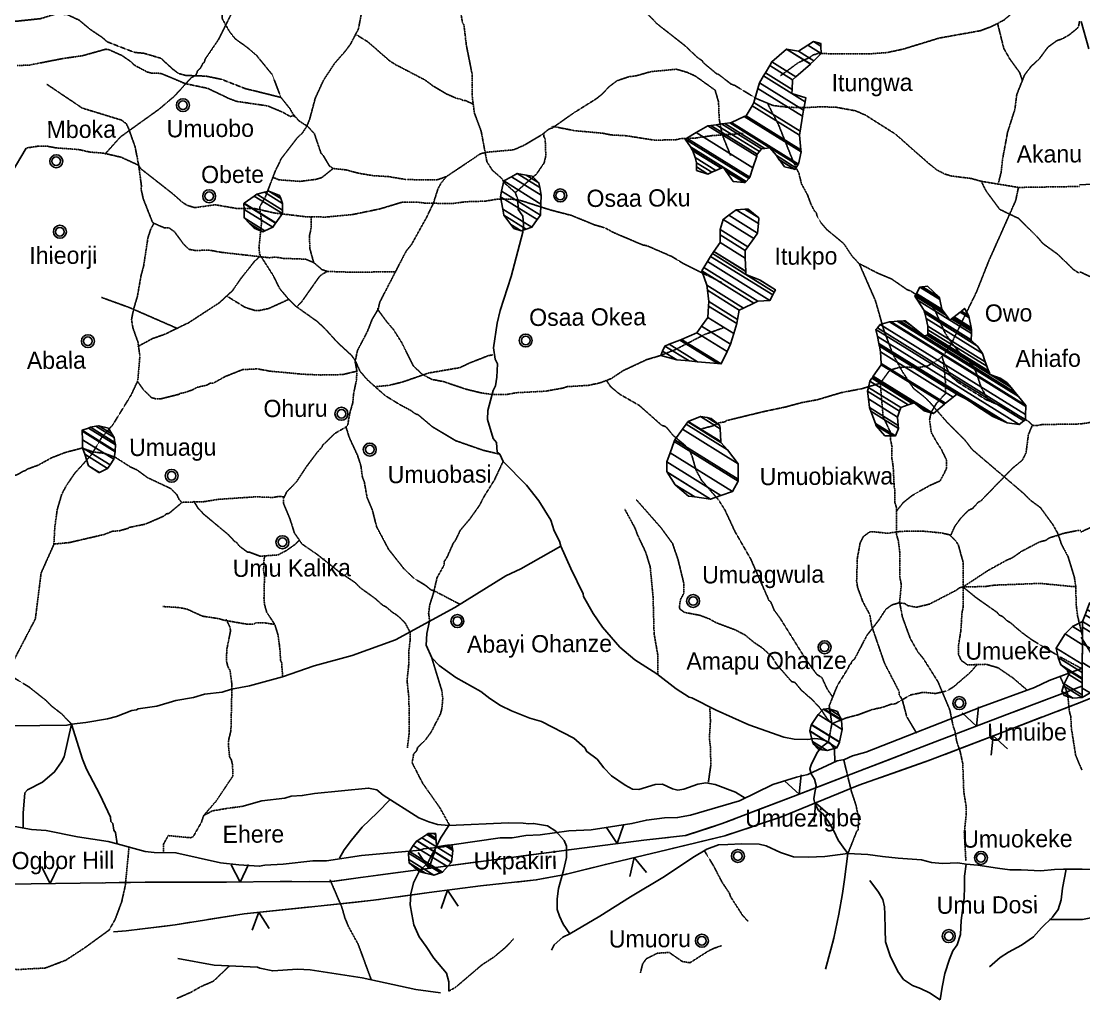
# Model space of a CAD drawing. Header units: metres. Extents: x 321186 to 621985, y 106829 to 204599.
# Drawn here: x 551048 to 563361, y 121798 to 133133 of the extents above; entities that cross this region are included whole.
import ezdxf
from ezdxf.enums import TextEntityAlignment as Align

# ---------------------------------------------------------------- set-up
doc = ezdxf.new("R2010")
doc.units = ezdxf.units.M
doc.header["$MEASUREMENT"] = 0
doc.linetypes.add('DASHED', pattern=[0.75, 0.5, -0.25])
doc.linetypes.add('HIDDEN', pattern=[0.375, 0.25, -0.125])
for name, color, linetype in [('11', 7, 'CONTINUOUS'), ('14', 7, 'CONTINUOUS'), ('15', 7, 'CONTINUOUS'), ('34', 7, 'CONTINUOUS'), ('PATTERN_CLASS', 7, 'CONTINUOUS')]:
    doc.layers.add(name, color=color, linetype=linetype)
doc.styles.get("Standard").update_dxf_attribs({"font": 'txt', "height": 0.2})

# ---------------------------------------------------------------- blocks, each defined once
blk = doc.blocks.new('TOWN')
at = {"layer": '11', "color": 7, "linetype": 'Continuous'}
for radius in [75, 50]:
    blk.add_circle((0, 0), radius, dxfattribs=at)

msp = doc.modelspace()

# ---------------------------------------------------------------- linework, layer by layer
at = {"layer": '14', "color": 1, "linetype": 'Continuous'}
msp.add_lwpolyline([(554077, 125540), (553695, 125435), (553486, 125396), (553375, 125363), (553173, 125338), (553045, 125300), (552840, 125265), (552620, 125199), (552403, 125167), (552385, 125156), (552330, 125149), (552152, 125079), (552046, 125051), (551795, 125008), (551631, 124990)], dxfattribs=at)
at = {"layer": '15', "color": 1, "linetype": 'HIDDEN'}
for points in [[(554216, 132025), (554161, 132122), (554057, 132251), (553957, 132514), (553775, 132737), (553669, 132828), (553528, 132929), (553464, 133010), (553378, 133160), (553376, 133293), (553393, 133483), (553474, 133807), (553723, 134215), (553769, 134379), (553771, 134555), (553617, 134973)], [(550969, 133131), (551272, 133163), (551444, 133216), (551577, 133212), (551720, 133145), (551843, 133042), (551988, 132944), (552046, 132894), (552358, 132773), (552473, 132761), (552666, 132704), (552805, 132577), (552873, 132527), (552958, 132505), (553190, 132497), (553369, 132460), (553644, 132353), (554057, 132251)], [(551346, 132402), (551755, 132127), (552209, 131988), (552267, 131945), (552293, 131888)]]:
    msp.add_lwpolyline(points, dxfattribs=at)
at = {"layer": '15', "color": 1, "linetype": 'DASHED'}
for points in [[(555347, 134419), (555516, 134186), (555909, 133813), (556016, 133653), (556029, 133588), (556097, 133470), (556101, 133399), (556125, 133329), (556161, 133119), (556178, 133090), (556207, 132851), (556274, 132514), (556272, 132280), (556299, 132072), (556378, 131859), (556444, 131506), (556507, 131408), (556615, 131313), (556651, 131257), (556773, 131148), (556803, 131070)], [(563305, 134138), (563185, 133843), (563107, 133689), (563022, 133550), (562893, 133434), (562790, 133404), (562619, 133327), (562518, 133216), (562437, 133147), (562293, 133072), (562162, 133023), (561686, 132938), (561268, 132810), (561080, 132770), (560877, 132755), (560277, 132758), (560223, 132741), (560181, 132711), (560054, 132654), (559848, 132503)], [(558170, 133355), (558419, 133101), (558737, 132852), (558886, 132712), (558942, 132673), (558952, 132653), (559106, 132525), (559131, 132516), (559273, 132406), (559320, 132388), (559568, 132237), (559759, 132157), (559919, 132138), (560114, 132132), (560312, 132142), (560489, 132137), (560718, 132095), (560834, 132044), (561177, 131827), (561566, 131484), (561661, 131409), (561750, 131363), (561833, 131339), (562056, 131312), (562173, 131279), (562604, 131208), (563311, 131219)], [(553499, 133251), (553337, 132926), (553177, 132690), (553170, 132659), (553152, 132644), (553129, 132597), (553091, 132557), (553072, 132506), (553020, 132481), (552824, 132266), (552645, 132114), (552196, 131792), (552020, 131595)], [(555005, 133304), (554956, 133045), (554862, 132865), (554799, 132781), (554680, 132646), (554551, 132450), (554455, 132241), (554389, 131993), (554357, 131916), (554305, 131837), (554252, 131789), (554063, 131544), (553989, 131391), (553877, 131097), (553811, 130981), (553834, 130811), (553803, 130514), (553810, 130435), (553964, 130194), (554044, 130035), (554139, 129922), (554228, 129833), (554478, 129655), (554566, 129574), (554711, 129414), (554875, 129263), (554918, 129204), (554972, 129081), (555057, 128982), (555263, 128798), (555435, 128692), (555570, 128620), (555606, 128590), (555648, 128574), (555813, 128435), (556083, 128274), (556398, 128164), (556595, 128117)], [(562363, 133105), (562434, 132819), (562505, 132695), (562617, 132541), (562650, 132449)], [(563313, 133135), (563301, 133074), (563288, 133053), (563191, 132974), (563110, 132928), (563048, 132907), (562945, 132832), (562844, 132695), (562750, 132609), (562675, 132511), (562585, 132284), (562563, 132113), (562479, 131850), (562421, 131540), (562403, 131378), (562373, 131264)], [(554934, 132975), (555067, 132893), (555316, 132675), (555387, 132630), (555728, 132452), (555818, 132385), (555979, 132289), (556092, 132241), (556147, 132230), (556167, 132215), (556199, 132213), (556277, 132177)], [(559268, 131578), (559171, 131820), (559136, 132001), (559129, 132198), (559089, 132335), (558859, 132499), (558765, 132541), (558642, 132577), (558348, 132550), (558170, 132500), (558089, 132490), (557951, 132443), (557857, 132372), (557788, 132296), (557714, 132236), (557458, 132076), (557204, 131898), (557162, 131884), (557084, 131820), (556878, 131698), (556753, 131643), (556432, 131615), (556367, 131596), (555974, 131333), (555861, 131294), (555512, 131299), (555299, 131334), (555128, 131344), (554955, 131373), (554808, 131412), (554663, 131427), (554620, 131456), (554546, 131580), (554521, 131606), (554445, 131832), (554368, 131913), (554265, 131981), (554212, 132041), (554165, 132030), (554071, 132083), (553905, 132152), (553543, 132205), (553458, 132237), (553208, 132356), (552947, 132411), (552667, 132529), (552561, 132532), (552510, 132544), (552362, 132623), (552314, 132668), (552215, 132736), (552056, 132807), (552024, 132808), (551759, 132734), (551530, 132701), (551146, 132626), (551001, 132619)], [(559699, 132178), (559826, 131929), (559993, 131512), (560061, 131369), (560089, 131252), (560161, 131120), (560196, 131022), (560241, 130935), (560262, 130916), (560270, 130877), (560317, 130798), (560381, 130722), (560580, 130557), (560679, 130408), (560759, 130325), (560976, 130214), (561132, 130149), (561312, 130025), (561356, 130008), (561584, 129857), (561639, 129780), (561751, 129527), (561828, 129410)], [(552293, 131888), (552368, 131677), (552409, 131464), (552440, 131233), (552439, 131180), (552462, 131076), (552566, 130812), (552584, 130793), (552710, 130738), (552760, 130739), (552823, 130696), (552924, 130558), (552992, 130491), (553063, 130478), (553232, 130481), (553360, 130457), (553928, 130393), (553989, 130402), (554086, 130386), (554344, 130377), (554437, 130338), (554532, 130257), (554596, 130235), (554901, 130225), (555375, 130232)], [(559414, 131833), (559054, 131808), (558854, 131779), (558691, 131773), (558636, 131761), (558388, 131755), (558057, 131807), (557885, 131816), (557783, 131836), (557464, 131865), (557200, 131916)], [(557104, 131837), (557103, 131799), (557120, 131767), (557127, 131575), (557108, 131493), (557020, 131364), (556773, 131148)], [(559166, 130105), (558724, 130324), (558589, 130407), (558301, 130532), (558247, 130543), (557906, 130688), (557812, 130740), (557691, 130774), (557427, 130883), (557183, 130946), (556841, 131055), (556744, 131071), (556576, 131074), (556427, 131049), (556200, 131042), (556031, 131020), (555722, 131027), (555629, 131039), (555466, 131038), (555204, 130959), (554883, 130893), (554576, 130865), (554357, 130867), (553981, 130912), (553760, 130962), (553552, 130963), (553296, 131007), (553059, 130974), (552972, 131000), (552916, 131035), (552802, 131136), (552438, 131421), (552402, 131468), (552205, 131558), (552003, 131605), (551846, 131617), (551713, 131647), (551450, 131666), (551341, 131687), (551253, 131687), (551104, 131664)], [(554663, 131427), (554531, 131322), (554466, 131302), (554280, 131278), (554035, 131296), (553965, 131325)], [(555974, 131333), (555912, 131256), (555877, 131192), (555824, 131023), (555736, 130844), (555569, 130544), (555508, 130469), (555202, 129878), (555185, 129798), (555115, 129681), (555059, 129538), (554944, 129318), (554917, 129191), (554939, 129080), (554931, 128970), (554898, 128811), (554891, 128716), (554855, 128591), (554831, 128453), (554811, 128432), (554852, 128306), (554947, 128100), (554984, 127984), (555002, 127850), (555023, 127800), (555055, 127620), (555117, 127471), (555166, 127278), (555305, 127016), (555476, 126799), (555592, 126684), (555732, 126599), (555797, 126546), (555841, 126531), (556128, 126381)], [(562173, 131279), (562232, 131163), (562388, 130953), (562608, 130848), (562824, 130633), (562888, 130558), (563064, 130430), (563241, 130257), (563305, 130216)], [(562604, 131208), (562572, 131055), (562261, 130358), (562118, 129997), (561828, 129403), (561756, 129289), (561685, 129218), (561550, 129139), (561417, 129119), (561305, 129128), (561215, 129121), (561128, 129096), (561103, 129077), (561003, 128940), (560792, 128877), (560547, 128830), (560276, 128749), (560091, 128715), (559903, 128664), (559651, 128611)], [(552584, 130793), (552546, 130718), (552516, 130623), (552466, 130296), (552435, 130180), (552394, 129946), (552352, 129805), (552326, 129678), (552342, 129580), (552401, 129415), (552423, 129252), (552399, 128970), (552322, 128805), (552111, 128461), (551975, 128303), (551864, 128114), (551664, 127892), (551571, 127754), (551519, 127658), (551465, 127477), (551437, 127271), (551426, 127072), (551278, 126741), (551212, 126211), (550963, 125733)], [(554410, 130870), (554407, 130737), (554388, 130646), (554393, 130498), (554437, 130338)], [(553823, 130416), (553752, 130353), (553590, 130148), (553496, 130012), (553345, 129873), (552990, 129642), (552714, 129508), (552567, 129456), (552401, 129366)], [(560759, 130325), (560947, 129896), (561043, 129559), (561148, 129278), (561257, 129078), (561386, 128881), (561508, 128786), (561586, 128709), (561770, 128496), (561989, 128275), (562068, 128172), (562660, 127667), (562749, 127580), (562859, 127499), (563005, 127299), (563059, 127203), (563104, 127072), (563179, 126931), (563252, 126694), (563269, 126582), (563273, 126377), (563290, 126243), (563348, 126004)], [(554596, 130235), (554531, 130199), (554498, 130168), (554293, 129877), (554248, 129831)], [(563315, 130231), (563635, 130081), (564079, 129767), (564264, 129602), (564336, 129555), (564483, 129396), (564720, 129197), (564890, 128992), (565027, 128721)], [(552854, 129576), (552295, 129819), (551980, 129933)], [(554148, 129911), (553917, 129806), (553801, 129781), (553753, 129784), (553643, 129818), (553431, 129949)], [(555174, 129802), (555279, 129658), (555359, 129565), (555459, 129408), (555592, 129140), (555699, 129040), (555808, 128984), (555944, 128958), (556200, 128871), (556382, 128827), (556501, 128810), (556682, 128811), (556786, 128830), (557126, 128848), (557332, 128885), (557374, 128900), (557619, 128915), (557752, 128943), (557884, 128993), (558024, 129086), (558296, 129213), (558457, 129261), (558627, 129329), (558969, 129505), (559183, 129581)], [(561828, 129410), (561909, 129310), (561990, 129230), (562075, 129149), (562116, 129060), (562175, 128886), (562256, 128744)], [(556513, 129269), (556459, 129258), (556246, 129175), (556130, 129120), (555768, 129058), (555470, 128955), (555308, 128915), (555160, 128901)], [(561736, 129191), (561759, 128952), (561760, 128822), (561653, 128704), (561592, 128602), (561574, 128512), (561595, 128368), (561649, 128271), (561713, 128170), (561771, 128049), (561772, 127959), (561748, 127904), (561695, 127807), (561588, 127761), (561477, 127700), (561365, 127634), (561268, 127556), (561188, 127454)], [(563321, 128468), (562878, 128461), (562809, 128448), (562766, 128453), (562720, 128499), (562465, 128648), (562222, 128753), (561905, 128950), (561818, 129024), (561736, 129191), (561717, 129252)], [(554939, 129080), (554773, 129040), (554519, 129035), (554315, 129044), (553927, 129080), (553786, 129106), (553612, 129097), (553411, 129017), (553277, 128943), (553235, 128939), (553202, 128919), (553086, 128892), (553031, 128862), (552937, 128830), (552889, 128823), (552877, 128812), (552666, 128759), (552605, 128760), (552557, 128773), (552465, 128863), (552402, 128951)], [(557832, 128968), (557878, 128900), (557984, 128812), (558210, 128683), (558466, 128455), (558520, 128435), (558602, 128336), (558740, 128221), (558791, 128164), (558821, 128099), (558868, 127933), (558931, 127817), (559131, 127585), (559203, 127471), (559320, 127220), (559502, 126903), (559713, 126424), (559733, 126407), (559775, 126309), (559847, 126210), (560140, 125741), (560267, 125567), (560326, 125531), (560388, 125397), (560452, 125303)], [(561003, 128940), (561036, 128549), (561119, 128378), (561120, 128292), (561139, 128206), (561138, 128067), (561153, 127972), (561165, 127731), (561173, 127709), (561171, 127563), (561190, 127501), (561193, 127180), (561213, 127111), (561229, 126979), (561231, 126687), (561247, 126606), (561227, 126402), (561260, 126231), (561350, 125984), (561439, 125827), (561501, 125752), (561674, 125478), (561810, 125151), (561849, 124960), (561869, 124910), (561889, 124789), (561930, 124668), (561959, 124534), (561971, 124205), (561997, 124046), (561997, 123924), (561977, 123734), (561995, 123406)], [(559651, 128611), (559222, 128507), (559203, 128493), (559131, 128480), (559061, 128445), (558933, 128412)], [(554811, 128432), (554685, 128360), (554541, 128221), (554532, 128197), (554481, 128144), (554353, 127973), (554236, 127796), (554125, 127683), (554089, 127606), (554089, 127544), (554161, 127372), (554213, 127207), (554302, 127077), (554485, 126951), (554750, 126741), (554911, 126635), (554981, 126567), (555155, 126442), (555237, 126368), (555281, 126345), (555344, 126290), (555409, 126248), (555496, 126164), (555555, 126053), (555557, 125980), (555538, 125821), (555538, 125675), (555519, 125495), (555541, 125291), (555544, 124889), (555523, 124718)], [(562766, 128453), (562720, 128346), (562692, 128132), (562650, 128049), (562531, 127951), (562166, 127574), (562140, 127563), (562074, 127490), (562028, 127469), (561935, 127375), (561864, 127278), (561824, 127185)], [(563321, 128468), (563603, 128510), (563694, 128504), (564207, 128235), (564296, 128176), (564571, 128056), (564779, 128035)], [(551882, 128144), (551751, 128188), (551559, 128138), (551401, 128077), (551243, 127990), (551115, 127944), (551100, 127929), (551071, 127921), (551006, 127882), (550952, 127866), (550896, 127831), (550795, 127788), (550685, 127755), (550245, 127760), (550179, 127776), (549867, 127803)], [(551882, 128144), (552018, 128126), (552144, 128078), (552311, 127971), (552390, 127935), (552512, 127846), (552784, 127718), (552852, 127648), (552877, 127593), (552907, 127561)], [(556632, 128033), (556531, 127818), (556413, 127630), (556363, 127531), (556247, 127368), (556136, 127236), (556077, 127114), (556055, 127088), (555984, 126927), (555950, 126874), (555947, 126831), (555866, 126686), (555827, 126514), (555781, 126369), (555769, 126273), (555781, 126182)], [(554092, 127623), (554039, 127629), (553962, 127617), (553767, 127624), (553335, 127595), (553160, 127567), (552913, 127560), (552761, 127433), (552729, 127426), (552700, 127400), (552485, 127307), (552297, 127269), (552287, 127259), (552185, 127230), (552103, 127225), (552014, 127189), (551606, 127094), (551437, 127078)], [(553048, 127573), (553096, 127494), (553166, 127420), (553451, 127183), (553518, 127110), (553551, 127088), (553572, 127056), (553667, 126985), (553694, 126982), (553817, 126936), (554023, 126951), (554126, 127005), (554230, 127079), (554264, 127115)], [(558175, 127591), (558459, 127270), (558595, 127084), (558659, 126899), (558726, 126623), (558726, 126506), (558687, 126432), (558675, 126345), (558681, 126324), (558734, 126285), (558911, 126252), (559021, 126210), (559105, 126164), (559322, 126083), (559436, 126023), (559540, 125937), (559629, 125878), (559745, 125775), (559803, 125681), (559976, 125483), (560015, 125473), (560089, 125383), (560211, 125277), (560306, 125176), (560381, 125064), (560442, 124995)], [(558044, 127477), (558163, 127258), (558186, 127192), (558287, 126977), (558337, 126812), (558370, 126466), (558382, 126039), (558425, 125790), (558425, 125572)], [(564560, 127399), (564324, 127423), (563820, 127393), (563670, 127358), (563503, 127299), (563327, 127215)], [(561962, 126580), (561962, 126871), (561908, 127066), (561878, 127113), (561806, 127184), (561715, 127205), (561502, 127226), (561244, 127224), (561089, 127202), (560904, 127221), (560872, 127212), (560805, 127162), (560769, 127089), (560737, 126910), (560729, 126647), (560740, 126575), (560799, 126413), (560881, 126261), (560903, 126129), (561053, 125694), (561220, 125372), (561223, 125330), (561258, 125274), (561309, 125079), (561421, 124891)], [(563327, 127233), (563281, 127232), (563135, 127203), (562959, 127147), (562924, 127121), (562847, 127101), (562640, 126992), (562529, 126915), (562468, 126890), (562249, 126769), (561962, 126580)], [(553873, 126942), (553862, 126902), (553856, 126773), (553867, 126711), (553861, 126449), (553867, 126378), (553892, 126288), (553987, 126145), (554024, 126023), (554046, 125859), (554053, 125732), (554066, 125700), (554077, 125540)], [(561962, 126580), (561922, 126571), (561884, 126542), (561573, 126381), (561422, 126345), (561323, 126363), (561286, 126388), (561220, 126396), (561136, 126371), (561067, 126321), (560988, 126198), (560847, 126017), (560705, 125744), (560675, 125721), (560664, 125691), (560646, 125678), (560633, 125642), (560506, 125438), (560412, 125205), (560442, 124995), (560402, 124786)], [(561962, 126580), (561965, 126351), (561951, 126289), (561937, 126075), (561909, 125898), (561909, 125801), (561941, 125729), (562014, 125677), (562230, 125684), (562369, 125643), (562542, 125525), (562703, 125386)], [(563272, 126581), (562856, 126621), (562325, 126601), (562221, 126585), (561962, 126580)], [(561962, 126580), (562108, 126460), (562356, 126286), (562382, 126255), (562422, 126236), (562466, 126192), (562512, 126165), (562639, 126055), (562765, 125964), (563089, 125768), (563335, 125635)], [(552689, 126353), (552869, 126342), (552967, 126324), (553149, 126241), (553343, 126212), (553392, 126196), (553671, 126147), (553737, 126148), (553766, 126163), (553861, 126165), (553987, 126145)], [(553424, 126201), (553465, 126120), (553474, 126073), (553430, 125857), (553426, 125720), (553442, 125659), (553468, 125610), (553490, 125447), (553478, 124912), (553453, 124815), (553449, 124754), (553462, 124612), (553483, 124577), (553497, 124520), (553500, 124389), (553308, 124101), (553163, 123933), (553134, 123850), (553040, 123685), (553008, 123675), (552751, 123699), (552697, 123601), (552695, 123500)], [(555805, 125759), (555921, 125383), (555933, 125287), (555923, 125170), (555905, 125106), (555799, 124901), (555733, 124809), (555642, 124719), (555630, 124683), (555596, 124647), (555578, 124543), (555701, 124304), (555898, 124024), (556015, 123814)], [(562121, 125675), (562045, 125589), (561850, 125421), (561772, 125374), (561644, 125346), (561500, 125359), (561354, 125329), (561179, 125227), (561125, 125220), (561034, 125187), (560908, 125159), (560744, 125098), (560605, 125062), (560442, 124995)], [(550901, 125589), (550969, 125524), (551137, 125422), (551325, 125273), (551390, 125208), (551518, 125108), (551631, 124990)], [(563088, 125540), (563173, 125349), (563195, 125133), (563211, 125081), (563218, 124941), (563268, 124627), (563338, 124463)], [(559028, 125173), (559035, 125027), (559023, 124829), (559037, 124699), (559038, 124507), (559011, 124318)], [(560579, 124580), (560668, 124214), (560719, 124061), (560754, 123899), (560746, 123764), (560731, 123751), (560628, 123493)], [(553163, 123933), (553264, 123986), (553442, 124016), (553603, 124037)], [(552297, 123563), (552253, 123116), (552212, 122932), (552137, 122730), (552065, 122604), (551777, 122395), (551562, 122255), (551328, 122166), (551031, 122149), (550580, 122163), (549792, 122226), (549322, 122274), (547486, 122413)], [(558965, 123524), (559073, 123346), (559169, 123160), (559256, 123030), (559266, 122995), (559405, 122779), (559467, 122710)], [(554627, 123188), (554763, 122870), (554799, 122746), (554843, 122640), (554953, 122440), (555105, 122027)], [(556755, 122505), (556670, 122413), (556529, 122295), (556384, 122200), (556080, 121941), (556004, 121899)], [(558224, 122111), (558250, 122215), (558293, 122274), (558420, 122337), (558557, 122346), (558710, 122240), (558798, 122227), (559003, 122358), (559074, 122394), (559163, 122424)], [(552854, 121814), (553017, 121886), (553132, 121951), (553275, 122013), (553462, 122191)]]:
    msp.add_lwpolyline(points, dxfattribs=at)
at = {"layer": '15', "color": 1, "linetype": 'Continuous'}
for points in [[(563419, 132815), (563330, 133131)], [(551104, 131664), (550932, 131371), (550765, 131095), (550531, 130679), (550416, 130540), (550355, 130483), (550085, 130313), (549778, 130156), (549219, 129917), (549163, 129904), (548765, 129757), (548690, 129712), (548514, 129647), (548316, 129552), (548240, 129500), (548184, 129386), (548063, 128943), (547947, 128422), (547846, 128040), (547600, 127279)], [(563311, 131237), (563838, 131265)], [(556803, 131070), (556808, 130951), (556859, 130874), (556869, 130771), (556861, 130691), (556724, 130175), (556600, 129784), (556562, 129637), (556519, 129351), (556541, 129219), (556567, 129164), (556560, 129011), (556544, 128910), (556517, 128856), (556454, 128623), (556450, 128518), (556516, 128300), (556555, 128253), (556565, 128143), (556595, 128117), (556632, 128033), (556905, 127760), (557045, 127576), (557185, 127355), (557223, 127231), (557287, 127112), (557301, 127051)], [(554077, 125540), (554443, 125667), (554882, 125785), (555386, 125966), (556074, 126342), (556662, 126709), (556838, 126790), (557301, 127051)], [(557301, 127051), (557416, 126793), (557560, 126502), (557565, 126471), (557677, 126274), (557785, 126113), (557986, 125881), (558159, 125734), (558415, 125573), (558638, 125401), (558788, 125302), (558821, 125294), (559101, 125154), (559478, 124982), (559885, 124841), (560006, 124818), (560164, 124812), (560246, 124823), (560313, 124818), (560402, 124786), (560432, 124764), (560472, 124701), (560476, 124552)], [(555781, 126182), (555750, 126042), (555740, 125906), (555805, 125759), (555891, 125670), (556084, 125531), (556375, 125369), (556478, 125286), (556602, 125206), (556729, 125144), (556943, 125059), (557077, 125023), (557450, 124829), (557581, 124716), (557603, 124672), (557721, 124585), (557798, 124486), (557889, 124391), (558045, 124283), (558133, 124238), (558204, 124234), (558395, 124292), (558479, 124294), (558595, 124243), (558657, 124227), (558727, 124238), (558887, 124297), (558980, 124311), (559089, 124292), (559326, 124202), (559438, 124135)], [(563331, 125999), (563514, 125706), (563613, 125565), (563678, 125499), (564071, 125449), (564333, 125362), (564799, 125224), (564857, 125194), (564996, 125106), (565382, 124841), (565710, 124598), (565899, 124443), (566092, 124260), (566245, 124096), (566409, 123926), (566585, 123842)], [(563335, 125635), (562959, 125495), (562792, 125417), (562175, 125191), (560836, 124665), (560683, 124624), (560588, 124581), (560503, 124564), (560163, 124409), (560032, 124378), (559759, 124292), (559372, 124103), (558803, 123935), (558654, 123908), (558501, 123906), (558293, 123879), (558124, 123838), (557652, 123767), (557395, 123754), (557063, 123709), (556897, 123700), (556739, 123675), (556599, 123673), (556037, 123593), (555946, 123571), (555711, 123546), (555670, 123531), (554990, 123468), (554585, 123407), (554429, 123408), (554083, 123368), (553871, 123358), (553807, 123345), (553568, 123360), (553359, 123385), (552840, 123501), (552589, 123504), (552486, 123514), (552160, 123605)], [(551631, 124990), (551578, 124977), (550636, 124969), (550548, 124958)], [(551631, 124990), (551544, 124613), (551516, 124555), (551435, 124437), (551294, 124319), (551119, 124230), (551091, 124195), (551070, 123960), (551071, 123792)], [(551631, 124990), (551756, 124584), (551804, 124471), (551958, 124177), (552081, 123912), (552088, 123862), (552108, 123841), (552120, 123762), (552139, 123734), (552160, 123605)], [(560628, 123493), (560572, 123567), (560514, 123648), (560464, 123754), (560401, 123867), (560342, 123948), (560288, 123992), (560245, 124071), (560232, 124124), (560244, 124197), (560262, 124278), (560239, 124355), (560203, 124416), (560185, 124472), (560207, 124529), (560275, 124666), (560324, 124727), (560402, 124786)], [(557243, 123750), (557148, 123813), (556986, 123841), (556930, 123834), (556866, 123844), (556694, 123846), (556002, 123815), (555873, 123830), (555772, 123858), (555657, 123904), (555244, 124167), (555167, 124230), (555074, 124250), (554447, 124188), (554304, 124163), (554176, 124156), (554104, 124132), (553836, 124104), (553603, 124037)], [(554737, 123438), (554790, 123536), (554874, 123646), (554999, 123797), (555172, 123965), (555327, 124120)], [(549425, 124022), (549972, 124003), (550306, 123957), (550782, 123865), (550860, 123840), (550890, 123820), (551165, 123772), (551336, 123759), (551700, 123687), (552054, 123633), (552160, 123605)], [(556002, 123815), (555905, 123669), (555853, 123557), (555801, 123469), (555760, 123386), (555665, 123290), (555595, 123151), (555561, 123026), (555556, 122898), (555574, 122789), (555598, 122667), (555658, 122526), (555739, 122415), (555829, 122281), (555976, 122105), (556003, 122004), (556004, 121899)], [(557243, 123750), (557339, 123641), (557366, 123576), (557367, 123446), (557332, 123296), (557275, 123088), (557258, 122966), (557259, 122844), (557284, 122765), (557329, 122672), (557406, 122563)], [(557193, 122371), (557224, 122436), (557326, 122522), (557406, 122563), (557753, 122768), (558109, 122990), (558502, 123226), (558831, 123447), (558994, 123543), (559127, 123593), (559235, 123598), (559395, 123603), (559601, 123600), (559679, 123582), (559845, 123502), (559997, 123454), (560167, 123451), (560359, 123456), (560628, 123493)], [(560628, 123493), (560588, 123190), (560567, 123027), (560523, 122788), (560465, 122513), (560430, 122379), (560369, 122151)], [(560628, 123493), (560858, 123480), (561028, 123457), (561212, 123437), (561482, 123417), (561598, 123389), (561723, 123378), (561902, 123383), (561998, 123369), (562132, 123358), (562360, 123323), (562503, 123303), (562635, 123302), (562862, 123291), (563023, 123305), (563126, 123309), (563342, 123309)], [(563342, 123309), (563766, 123300), (564084, 123302), (564411, 123349), (564631, 123373), (564747, 123426), (564502, 123186), (564331, 123014), (564160, 122872), (563989, 122811), (563810, 122803), (563638, 122787), (563348, 122726)], [(561697, 121798), (561719, 121944), (561753, 122103), (561804, 122268), (561843, 122365), (561896, 122435), (561931, 122553), (561939, 122715), (561976, 122973), (561979, 123107), (561979, 123229), (561998, 123369)], [(563159, 123309), (563116, 123092), (563099, 122954), (563064, 122844), (562997, 122754), (562871, 122630), (562778, 122528), (562640, 122429), (562489, 122351), (562391, 122286), (562269, 122181)], [(561697, 121798), (561574, 121877), (561471, 121929), (561377, 121965), (561274, 122033), (561206, 122126), (561116, 122308), (561063, 122468), (561058, 122610), (561057, 122789), (561052, 122874), (561031, 122961), (560982, 123046), (560883, 123180)], [(562966, 122726), (563165, 122729), (563348, 122726)], [(555907, 121880), (555622, 121917), (554998, 122050), (554395, 122143), (554248, 122153), (553962, 122133), (553812, 122162), (553786, 122174), (553282, 122200), (552863, 122277)]]:
    msp.add_lwpolyline(points, dxfattribs=at)
at = {"layer": '34', "color": 181, "linetype": 'Continuous'}
for p, q in [((562866, 125252), (563146, 125359)), ((563146, 125359), (563337, 125432)), ((563338, 125251), (563059, 125142)), ((561953, 125120), (562118, 124968)), ((562118, 124968), (562140, 125191)), ((562312, 124854), (562290, 124631)), ((562477, 124703), (562312, 124854)), ((561090, 124575), (561370, 124683)), ((561565, 124569), (561282, 124470)), ((560063, 124181), (560085, 124404)), ((561282, 124470), (560999, 124370)), ((559898, 124332), (560063, 124181)), ((560254, 124079), (560237, 123856)), ((560422, 123932), (560254, 124079)), ((557830, 123794), (557954, 123608)), ((557954, 123608), (558028, 123819)), ((558749, 123701), (559034, 123794)), ((559505, 123799), (559220, 123705)), ((555648, 123504), (555773, 123319)), ((555773, 123319), (555846, 123531)), ((556864, 123464), (557161, 123504)), ((556566, 123424), (556864, 123464)), ((558151, 123444), (558100, 123227)), ((558295, 123273), (558151, 123444)), ((551281, 123343), (551384, 123144)), ((551384, 123144), (551481, 123345)), ((553481, 123360), (553584, 123162)), ((553584, 123162), (553681, 123363)), ((552184, 123155), (552484, 123159)), ((555987, 123068), (555913, 122857)), ((556112, 122882), (555987, 123068)), ((554897, 122926), (554598, 122894)), ((553803, 122812), (553724, 122603)), ((553922, 122624), (553803, 122812)), ((552715, 122652), (552417, 122615)), ((552218, 122592), (552116, 122583))]:
    msp.add_line(p, q, dxfattribs=at)
for points in [[(563338, 125251), (565158, 125982), (566225, 126422), (566596, 126575), (567193, 126684), (567469, 126731), (568719, 126963), (570400, 127316), (571328, 127523), (573215, 127972), (573691, 128075), (573826, 128204), (574478, 128327), (575645, 127996), (576380, 127768), (576561, 127723), (576732, 127720), (577265, 127664), (578009, 127637), (579431, 127614), (581129, 127597), (582495, 127578), (584587, 127541)], [(561557, 124755), (561638, 124786), (562468, 125101), (562679, 125181)], [(562872, 125070), (562487, 124921), (561752, 124640)], [(560810, 124468), (560816, 124470), (561090, 124575)], [(559503, 123966), (559994, 124154), (560624, 124396)], [(560810, 124304), (560754, 124285), (559857, 123916), (559695, 123862)], [(559034, 123794), (559172, 123839), (559317, 123894)], [(557359, 123531), (557455, 123544), (558264, 123648), (558550, 123679)], [(559220, 123705), (559200, 123698), (558929, 123632)], [(558735, 123584), (558529, 123534), (557817, 123365), (557568, 123304)], [(555179, 123240), (555764, 123318), (556368, 123398)], [(557374, 123256), (557351, 123250), (557079, 123199)], [(550784, 123135), (550876, 123137), (551731, 123149), (551984, 123152)], [(552484, 123159), (552608, 123160), (552784, 123160)], [(552984, 123160), (553427, 123159), (554050, 123169), (554184, 123168)], [(554384, 123167), (554617, 123165), (554683, 123173)], [(554683, 123173), (554954, 123209), (554980, 123213)], [(556583, 123140), (556372, 123116), (555777, 123042), (555393, 122987)], [(557079, 123199), (557017, 123187), (556782, 123162)], [(555195, 122959), (555132, 122950), (554897, 122926)], [(554400, 122873), (553633, 122795), (553209, 122727)], [(553012, 122695), (552832, 122666), (552715, 122652)]]:
    msp.add_lwpolyline(points, dxfattribs=at)
at = {"layer": 'PATTERN_CLASS', "color": 181, "linetype": 'Continuous'}
for points in [[(550284, 123124), (550876, 123137), (551731, 123149), (552608, 123160), (553427, 123159), (554050, 123169), (554617, 123165), (554954, 123209), (555764, 123318), (556551, 123422), (557455, 123544), (558264, 123648), (558746, 123700), (559172, 123839), (559994, 124154), (560816, 124470), (561638, 124786), (562468, 125101), (563337, 125432)], [(563338, 125251), (562487, 124921), (561585, 124576), (560754, 124285), (559857, 123916), (559200, 123698), (558529, 123534), (557817, 123365), (557351, 123250), (557017, 123187), (556372, 123116), (555777, 123042), (555132, 122950), (554416, 122875), (553633, 122795), (552832, 122666), (552263, 122596), (552116, 122583)]]:
    msp.add_lwpolyline(points, dxfattribs=at)

# ---------------------------------------------------------------- block references
at = {"layer": '11', "color": 7, "linetype": 'Continuous'}
for p, xscale, yscale, rotation in [((552922, 132161), 1.000001964788158, 1.000001964799594, 359.5928533738374), ((551454, 131511), 1.000001931709054, 1.000001931723091, 359.5931201716839), ((553226, 131106), 1.000001898651634, 1.000001898675691, 359.5933869695483), ((557295, 131116), 1.000001898651634, 1.000001898675691, 359.5933869695483), ((551496, 130695), 1.000001865616, 1.000001865628292, 359.5936537665963), ((551821, 129427), 1.000001733690087, 1.00000173371518, 359.5947209566325), ((556894, 129435), 1.000001733690087, 1.00000173371518, 359.5947209566325), ((554759, 128586), 1.000001667857228, 1.000001667882316, 359.5952545517559), ((555087, 128171), 1.000001634973272, 1.000001634994987, 359.5955213497609), ((552791, 127867), 1.000001602111101, 1.000001602136763, 359.5957881469497), ((554075, 127098), 1.000001536451604, 1.000001536463969, 359.5963217430473), ((558834, 126417), 1.000001470878941, 1.000001470893039, 359.5968553383812), ((556102, 126185), 1.000001470878941, 1.000001470893039, 359.5968553383812), ((560358, 125881), 1.000001438125186, 1.000001438136678, 359.5971221356575), ((561919, 125234), 1.000001372682621, 1.000001372696715, 359.5976557310963), ((559353, 123463), 1.000001209455611, 1.000001209467882, 359.5989897204151), ((562170, 123441), 1.000001209455611, 1.000001209467882, 359.5989897204151), ((558936, 122482), 1.000001144316609, 1.00000114433351, 359.5995233160978), ((561797, 122535), 1.000001144316609, 1.00000114433351, 359.5995233160978)]:
    msp.add_blockref('TOWN', p, dxfattribs=dict(at, xscale=xscale, yscale=yscale, rotation=rotation))

# ---------------------------------------------------------------- texts
for s, height, rotation, p in [('Itungwa', 200.2, 0.3621, (560908, 132393)), ('Umuobo', 200.2, 0.3618, (553239, 131895)), ('Mboka', 200.2, 0.3618, (551744, 131885)), ('Akanu', 200.2, 0.3616, (562962, 131600)), ('Obete', 200.2, 0.3615, (553497, 131363)), ('Osaa Oku', 200.2, 0.3613, (558201, 131089)), ('Ihieorji', 200.2, 0.3609, (551536, 130397)), ('Itukpo', 200.2, 0.3609, (560142, 130389)), ('Osaa Okea', 200.2, 0.3604, (557611, 129711)), ('Owo', 200.2, 0.3605, (562490, 129754)), ('Abala', 200.2, 0.3601, (551455, 129210)), ('Ahiafo', 200.2, 0.3601, (562948, 129232)), ('Ohuru', 200.2, 0.3598, (554227, 128653)), ('Umuagu', 200.2, 0.3595, (552804, 128169)), ('Umuobasi', 200.2, 0.3593, (555897, 127889)), ('Umuobiakwa', 200.2, 0.3593, (560379, 127867)), ('Umu Kalika', 200.2, 0.3586, (554183, 126804)), ('Umuagwula', 200.2, 0.3586, (559646, 126700)), ('Abayi Ohanze', 200.23, 0.3581, (557054, 125897)), ('Umueke', 200.2, 0.358, (562487, 125844)), ('Amapu Ohanze', 200.24, 0.3579, (559686, 125701)), ('Umuibe', 200.2, 0.3574, (562704, 124904)), ('Umuezigbe', 200.2, 0.3568, (560114, 123879)), ('Ehere', 200.2, 0.3567, (553738, 123721)), ('Umuokeke', 200.2, 0.3566, (562592, 123667)), ('Ogbor Hill', 200.2, 0.3565, (551532, 123388)), ('Ukpakiri', 200.2, 0.3565, (556774, 123385)), ('Umu Dosi', 200.2, 0.3562, (562244, 122901)), ('Umuoru', 200.2, 0.3559, (558333, 122504))]:
    msp.add_text(s, height=height, rotation=rotation, dxfattribs=at).set_placement(p, align=Align.MIDDLE)

# ---------------------------------------------------------------- meshes
at = {"layer": '11', "color": 253, "linetype": 'Continuous'}
mesh = msp.add_polyface(dxfattribs=at)
corners = [(558874, 131406), (558873, 131446), (559006, 131363), (558873, 131494), (559051, 131383), (558856, 131553), (559097, 131403), (559300, 131278), (558832, 131632), (559158, 131430), (559216, 131394), (559424, 131265), (559436, 131264), (558825, 131643), (559164, 131433), (559208, 131405), (559436, 131264), (559447, 131277), (558802, 131677), (559182, 131441), (559478, 131311), (558741, 131768), (559492, 131326), (558760, 131780), (559527, 131436), (558869, 131844), (559571, 131572), (559005, 131923), (559578, 131593), (559039, 131927), (559603, 131625), (559892, 131445), (559102, 131935), (559626, 131655), (559835, 131526), (560009, 131418), (559162, 131943), (559628, 131656), (559833, 131528), (560013, 131417), (559164, 131943), (559664, 131660), (559799, 131576), (560026, 131436), (559200, 131948), (559722, 131667), (560047, 131466), (559258, 131955), (560049, 131469), (559263, 131956), (560056, 131479), (559278, 131962), (560086, 131620), (559427, 132028), (560084, 131643), (559447, 132037), (560068, 131813), (559517, 132155), (560075, 131858), (559538, 132191), (560103, 132032), (559585, 132354), (560115, 132102), (559603, 132419), (560132, 132201), (559979, 132296), (559651, 132499), (560140, 132246), (559981, 132344), (559672, 132536), (559986, 132456), (559722, 132620), (560024, 132489), (559746, 132661), (560193, 132636), (559915, 132809), (560196, 132639), (559918, 132811), (560234, 132675), (560054, 132787), (560319, 132759), (560164, 132856), (560316, 132844), (560230, 132897), (560314, 132876)]
mesh.append_faces([[corners[k] for k in face] for face in [(0, 0, 2, 1), (1, 2, 4, 3), (3, 4, 6, 5), (5, 6, 9, 8), (7, 7, 11, 10), (8, 9, 14, 13), (10, 11, 16, 15), (13, 14, 19, 18), (15, 12, 17, 19), (18, 17, 20, 21), (21, 20, 22, 23), (23, 22, 24, 25), (25, 24, 26, 27), (27, 26, 28, 29), (29, 28, 30, 32), (32, 30, 33, 36), (31, 31, 35, 34), (36, 33, 37, 40), (34, 35, 39, 38), (40, 37, 41, 44), (38, 39, 43, 42), (44, 41, 45, 47), (42, 43, 46, 45), (47, 46, 48, 49), (49, 48, 50, 51), (51, 50, 52, 53), (53, 52, 54, 55), (55, 54, 56, 57), (57, 56, 58, 59), (59, 58, 60, 61), (61, 60, 62, 63), (63, 62, 64, 66), (66, 65, 68, 69), (65, 64, 67, 67), (69, 68, 70, 71), (71, 70, 72, 73), (73, 72, 74, 75), (75, 74, 76, 77), (77, 76, 78, 79), (79, 78, 80, 81), (81, 80, 82, 83), (83, 82, 84, 84)]], dxfattribs={"vtx0": -1, "vtx2": -1, "color": 253})
mesh = msp.add_polyface(dxfattribs=at)
corners = [(556755, 130733), (556723, 130777), (556840, 130704), (556642, 130885), (556901, 130725), (556628, 130956), (556966, 130747), (556601, 131100), (557028, 130835), (556614, 131166), (557065, 130886), (556639, 131283), (557070, 131016), (557074, 131118), (556729, 131332), (557074, 131118), (557056, 131206), (556795, 131368), (557045, 131260), (556898, 131351), (556968, 131340)]
mesh.append_faces([[corners[k] for k in face] for face in [(0, 0, 2, 1), (1, 2, 4, 3), (3, 4, 6, 5), (5, 6, 8, 7), (7, 8, 10, 9), (9, 10, 12, 11), (11, 12, 15, 14), (14, 13, 16, 17), (17, 16, 18, 19), (19, 18, 20, 20)]], dxfattribs={"vtx0": -1, "vtx2": -1, "color": 253})
mesh = msp.add_polyface(dxfattribs=at)
corners = [(553746, 130735), (553694, 130790), (553847, 130695), (553633, 130854), (553872, 130706), (553630, 130953), (553963, 130747), (553628, 131022), (553995, 130795), (553997, 130797), (553630, 131024), (553997, 130797), (554074, 130905), (553748, 131107), (554075, 130946), (553780, 131129), (554077, 131021), (553866, 131152), (554055, 131080), (553916, 131166), (554041, 131116)]
mesh.append_faces([[corners[k] for k in face] for face in [(0, 0, 2, 1), (1, 2, 4, 3), (3, 4, 6, 5), (5, 6, 8, 7), (7, 8, 11, 10), (10, 9, 12, 13), (13, 12, 14, 15), (15, 14, 16, 17), (17, 16, 18, 19), (19, 18, 20, 20)]], dxfattribs={"vtx0": -1, "vtx2": -1, "color": 253})
mesh = msp.add_polyface(dxfattribs=at)
corners = [(558459, 129262), (558481, 129313), (558644, 129212), (558507, 129371), (558787, 129198), (558557, 129391), (558885, 129188), (558681, 129440), (559121, 129167), (558699, 129448), (559158, 129164), (558877, 129525), (559228, 129307), (558931, 129600), (559269, 129391), (559004, 129701), (559306, 129514), (559013, 129834), (559341, 129630), (559017, 129885), (559350, 129679), (558999, 130016), (559368, 129787), (558992, 130075), (559418, 129810), (558934, 130242), (559539, 129867), (559586, 129889), (558957, 130279), (559586, 129889), (559725, 129899), (558999, 130349), (559757, 129962), (559036, 130409), (559774, 129996), (559446, 130200), (559058, 130441), (559788, 130023), (559602, 130139), (559445, 130236), (559075, 130465), (559611, 130135), (559445, 130238), (559076, 130467), (559439, 130388), (559147, 130570), (559436, 130477), (559146, 130657), (559467, 130520), (559146, 130719), (559536, 130616), (559181, 130836), (559581, 130680), (559248, 130887), (559591, 130790), (559333, 130950), (559596, 130855), (559435, 130955), (559471, 130957)]
mesh.append_faces([[corners[k] for k in face] for face in [(0, 0, 2, 1), (1, 2, 4, 3), (3, 4, 6, 5), (5, 6, 8, 7), (7, 8, 10, 9), (9, 10, 12, 11), (11, 12, 14, 13), (13, 14, 16, 15), (15, 16, 18, 17), (17, 18, 20, 19), (19, 20, 22, 21), (21, 22, 24, 23), (23, 24, 26, 25), (25, 26, 29, 28), (28, 27, 30, 31), (31, 30, 32, 33), (33, 32, 34, 36), (36, 35, 39, 40), (35, 34, 37, 38), (40, 39, 42, 43), (38, 37, 41, 41), (43, 42, 44, 45), (45, 44, 46, 47), (47, 46, 48, 49), (49, 48, 50, 51), (51, 50, 52, 53), (53, 52, 54, 55), (55, 54, 56, 57), (57, 56, 58, 58)]], dxfattribs={"vtx0": -1, "vtx2": -1, "color": 253})
mesh = msp.add_polyface(dxfattribs=at)
corners = [(561057, 128329), (560956, 128448), (561149, 128329), (560947, 128472), (561178, 128329), (560893, 128616), (561213, 128417), (560877, 128657), (561211, 128450), (560866, 128758), (561204, 128548), (560856, 128847), (561227, 128617), (560866, 128890), (561240, 128658), (560883, 128964), (561327, 128689), (560905, 128997), (561374, 128706), (561511, 128621), (560916, 129011), (561396, 128714), (561576, 128602), (560922, 129021), (561619, 128589), (561012, 129152), (561747, 128697), (561012, 129170), (561759, 128707), (561007, 129302), (561849, 128780), (560993, 129370), (561891, 128813), (562307, 128555), (560993, 129370), (561895, 128811), (562110, 128682), (562333, 128544), (560992, 129375), (561955, 128778), (562110, 128682), (562362, 128530), (560991, 129380), (562028, 128738), (562472, 128480), (560987, 129401), (562613, 128462), (560971, 129481), (562666, 128503), (560953, 129564), (562685, 128517), (560969, 129581), (562687, 128577), (561003, 129621), (562689, 128672), (561111, 129651), (562690, 128683), (561128, 129652), (562605, 128785), (561199, 129657), (562566, 128832), (561515, 129484), (561233, 129659), (562520, 128889), (562276, 129040), (561541, 129496), (561361, 129608), (561274, 129662), (562499, 128914), (562325, 129022), (562269, 129057), (561553, 129501), (561292, 129663), (562494, 128920), (562337, 129018), (562268, 129061), (561555, 129502), (562471, 128948), (562391, 128998), (562260, 129079), (561555, 129516), (562399, 128995), (562259, 129082), (561555, 129518), (562236, 129138), (561555, 129560), (562218, 129189), (561555, 129601), (562187, 129284), (561533, 129689), (562130, 129371), (561518, 129751), (562057, 129440), (561511, 129779), (562057, 129443), (561510, 129783), (562060, 129514), (561809, 129670), (561434, 129902), (562062, 129542), (561830, 129686), (561770, 129723), (561404, 129950), (562062, 129562), (561844, 129697), (561743, 129760), (561412, 129965), (562058, 129585), (561858, 129709), (561716, 129797), (561421, 129980), (562034, 129696), (561927, 129763), (561693, 129908), (561460, 130052), (562029, 129719), (561940, 129774), (561688, 129930), (561486, 130056), (562026, 129725), (561943, 129776), (561687, 129935), (561492, 130056), (561987, 129794), (561975, 129801), (561552, 130064), (561981, 129806)]
mesh.append_faces([[corners[k] for k in face] for face in [(0, 0, 2, 1), (1, 2, 4, 3), (3, 4, 6, 5), (5, 6, 8, 7), (7, 8, 10, 9), (9, 10, 12, 11), (11, 12, 14, 13), (13, 14, 16, 15), (15, 16, 18, 17), (17, 18, 21, 20), (19, 19, 22, 21), (20, 22, 24, 23), (23, 24, 26, 25), (25, 26, 28, 27), (27, 28, 30, 29), (29, 30, 32, 31), (31, 32, 35, 34), (34, 35, 39, 38), (33, 33, 37, 36), (38, 39, 43, 42), (40, 37, 41, 43), (42, 41, 44, 45), (45, 44, 46, 47), (47, 46, 48, 49), (49, 48, 50, 51), (51, 50, 52, 53), (53, 52, 54, 55), (55, 54, 56, 57), (57, 56, 58, 59), (59, 58, 60, 62), (62, 61, 66, 67), (61, 60, 63, 65), (67, 66, 72, 72), (65, 64, 70, 71), (64, 63, 68, 69), (71, 70, 75, 76), (69, 68, 73, 74), (76, 75, 79, 80), (74, 73, 77, 78), (80, 79, 82, 83), (78, 77, 81, 81), (83, 82, 84, 85), (85, 84, 86, 87), (87, 86, 88, 89), (89, 88, 90, 91), (91, 90, 92, 93), (93, 92, 94, 95), (95, 94, 96, 98), (98, 97, 101, 102), (97, 96, 99, 100), (102, 101, 105, 106), (100, 99, 103, 104), (106, 105, 109, 110), (104, 103, 107, 108), (110, 109, 113, 114), (108, 107, 111, 112), (114, 113, 117, 118), (112, 111, 115, 116), (118, 117, 121, 122), (116, 115, 119, 120), (122, 121, 125, 125), (120, 119, 123, 124), (124, 123, 126, 126)]], dxfattribs={"vtx0": -1, "vtx2": -1, "color": 253})
mesh = msp.add_polyface(dxfattribs=at)
corners = [(558781, 127632), (558781, 127632), (558855, 127622), (558628, 127763), (559034, 127597), (558533, 127908), (559037, 127598), (558531, 127912), (559157, 127640), (558530, 128028), (559291, 127687), (558568, 128134), (559358, 127804), (558615, 128264), (559358, 127830), (558623, 128286), (559357, 128008), (558712, 128408), (559231, 128168), (558753, 128464), (559157, 128253), (558773, 128491), (559156, 128264), (558778, 128498), (559146, 128413), (558918, 128554), (559143, 128450), (558996, 128541), (559043, 128533)]
mesh.append_faces([[corners[k] for k in face] for face in [(0, 1, 2, 3), (3, 2, 4, 5), (5, 4, 6, 7), (7, 6, 8, 9), (9, 8, 10, 11), (11, 10, 12, 13), (13, 12, 14, 15), (15, 14, 16, 17), (17, 16, 18, 19), (19, 18, 20, 21), (21, 20, 22, 23), (23, 22, 24, 25), (25, 24, 26, 27), (27, 26, 28, 28)]], dxfattribs={"vtx0": -1, "vtx2": -1, "color": 253})
mesh = msp.add_polyface(dxfattribs=at)
corners = [(551949, 127904), (551828, 127984), (551953, 127906), (551784, 128117), (552049, 127952), (551759, 128191), (552077, 127994), (551756, 128284), (552121, 128059), (551754, 128383), (552136, 128146), (551753, 128396), (552137, 128158), (552140, 128227), (551826, 128421), (552140, 128227), (552134, 128252), (551850, 128429), (552123, 128310), (551912, 128441), (552097, 128354), (551946, 128448), (552058, 128419)]
mesh.append_faces([[corners[k] for k in face] for face in [(0, 0, 2, 1), (1, 2, 4, 3), (3, 4, 6, 5), (5, 6, 8, 7), (7, 8, 10, 9), (9, 10, 12, 11), (11, 12, 15, 14), (14, 13, 16, 17), (17, 16, 18, 19), (19, 18, 20, 21), (21, 20, 22, 22)]], dxfattribs={"vtx0": -1, "vtx2": -1, "color": 253})
mesh = msp.add_polyface(dxfattribs=at)
corners = [(563343, 125300), (563434, 125352), (563343, 125409), (563678, 125499), (563344, 125706), (563963, 125541), (563345, 125925), (564053, 125676), (563346, 126114), (564052, 125743), (563346, 126181), (564052, 125839), (563376, 126258), (564018, 125936), (563399, 126319), (563427, 126393), (563979, 126050), (563427, 126393), (563464, 126414), (563960, 126106), (563557, 126468), (563908, 126250), (563583, 126484), (563893, 126291), (563630, 126512), (563819, 126395), (563631, 126513), (563813, 126400), (563688, 126491)]
mesh.append_faces([[corners[k] for k in face] for face in [(0, 0, 1, 2), (2, 1, 3, 4), (4, 3, 5, 6), (6, 5, 7, 8), (8, 7, 9, 10), (10, 9, 11, 12), (12, 11, 13, 14), (14, 13, 16, 17), (15, 16, 19, 18), (18, 19, 21, 20), (20, 21, 23, 22), (22, 23, 25, 24), (24, 25, 27, 26), (26, 27, 28, 28)]], dxfattribs={"vtx0": -1, "vtx2": -1, "color": 253})
mesh = msp.add_polyface(dxfattribs=at)
corners = [(563135, 125321), (563229, 125294), (563108, 125369), (563233, 125293), (563108, 125370), (563343, 125300), (563127, 125433), (563343, 125329), (563134, 125459), (563343, 125468), (563187, 125564), (563344, 125513), (563169, 125621), (563344, 125525), (563097, 125678), (563344, 125590), (563065, 125763), (563344, 125685), (563042, 125872), (563144, 126035), (563345, 125910), (563144, 126035), (563230, 126123), (563346, 126052), (563346, 126181)]
mesh.append_faces([[corners[k] for k in face] for face in [(0, 0, 1, 2), (2, 1, 3, 4), (4, 3, 5, 6), (6, 5, 7, 8), (8, 7, 9, 10), (10, 9, 11, 12), (12, 11, 13, 14), (14, 13, 15, 16), (16, 15, 17, 18), (18, 17, 20, 21), (19, 20, 23, 22), (22, 23, 24, 24)]], dxfattribs={"vtx0": -1, "vtx2": -1, "color": 253})
mesh = msp.add_polyface(dxfattribs=at)
corners = [(560282, 124700), (560330, 124693), (560228, 124757), (560389, 124684), (560219, 124790), (560499, 124717), (560187, 124911), (560500, 124718), (560187, 124912), (560204, 124984), (560529, 124782), (560204, 124984), (560207, 124988), (560531, 124787), (560283, 125102), (560562, 124929), (560284, 125102), (560562, 124930), (560341, 125163), (560553, 125032), (560355, 125165), (560552, 125043), (560399, 125172), (560528, 125092), (560507, 125136)]
mesh.append_faces([[corners[k] for k in face] for face in [(0, 0, 1, 2), (2, 1, 3, 4), (4, 3, 5, 6), (6, 5, 7, 8), (8, 7, 10, 11), (9, 10, 13, 12), (12, 13, 15, 14), (14, 15, 17, 16), (16, 17, 19, 18), (18, 19, 21, 20), (20, 21, 23, 22), (22, 23, 24, 24)]], dxfattribs={"vtx0": -1, "vtx2": -1, "color": 253})
mesh = msp.add_polyface(dxfattribs=at)
corners = [(555659, 123282), (555732, 123265), (555542, 123383), (555829, 123243), (555540, 123422), (555906, 123268), (555537, 123497), (555931, 123276), (555547, 123514), (555988, 123340), (555590, 123586), (555632, 123637), (556032, 123389), (555632, 123637), (555636, 123640), (556035, 123392), (555690, 123675), (555860, 123570), (556041, 123457), (555748, 123712), (555855, 123646), (555957, 123583), (556048, 123526), (555765, 123724), (555854, 123669), (555986, 123587), (556044, 123551), (555827, 123724), (555851, 123709), (556037, 123593), (555850, 123724)]
mesh.append_faces([[corners[k] for k in face] for face in [(0, 0, 1, 2), (2, 1, 3, 4), (4, 3, 5, 6), (6, 5, 7, 8), (8, 7, 9, 10), (10, 9, 12, 13), (11, 12, 15, 14), (14, 15, 18, 16), (16, 17, 20, 19), (17, 18, 22, 21), (19, 20, 24, 23), (21, 22, 26, 25), (23, 24, 28, 27), (25, 26, 29, 29), (27, 28, 30, 30)]], dxfattribs={"vtx0": -1, "vtx2": -1, "color": 253})

doc.saveas('drawing.dxf')
